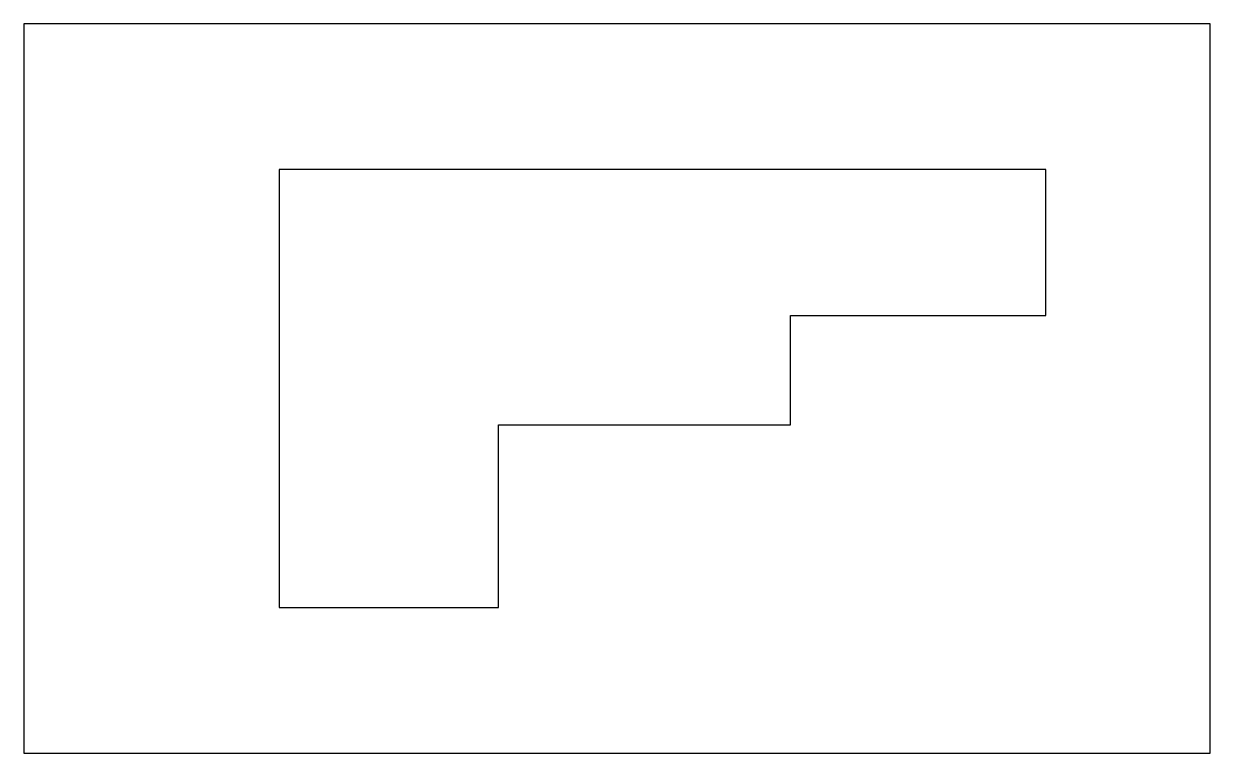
# Model space of a CAD drawing. Header units: millimetres. Extents: x 220 to 870, y 244 to 644.
import ezdxf

# ---------------------------------------------------------------- set-up
doc = ezdxf.new("R2010")
doc.units = ezdxf.units.MM

msp = doc.modelspace()

# ---------------------------------------------------------------- linework, layer by layer
for p, q in [((870.17, 643.76), (220.17, 643.76)), ((870.17, 243.76), (870.17, 643.76)), ((780.17, 563.76), (360.17, 563.76)), ((360.17, 563.76), (360.17, 323.76)), ((780.17, 483.76), (780.17, 563.76)), ((640.17, 423.76), (640.17, 483.76)), ((640.17, 483.76), (780.17, 483.76)), ((480.17, 323.76), (480.17, 423.76)), ((480.17, 423.76), (640.17, 423.76)), ((360.17, 323.76), (480.17, 323.76)), ((220.17, 243.76), (360.17, 243.76)), ((360.17, 243.76), (870.17, 243.76))]:
    msp.add_line(p, q)
at = {"lineweight": -3, "ltscale": 1000}
msp.add_line((220.17, 643.76), (220.17, 243.76), dxfattribs=at)

doc.saveas('drawing.dxf')
